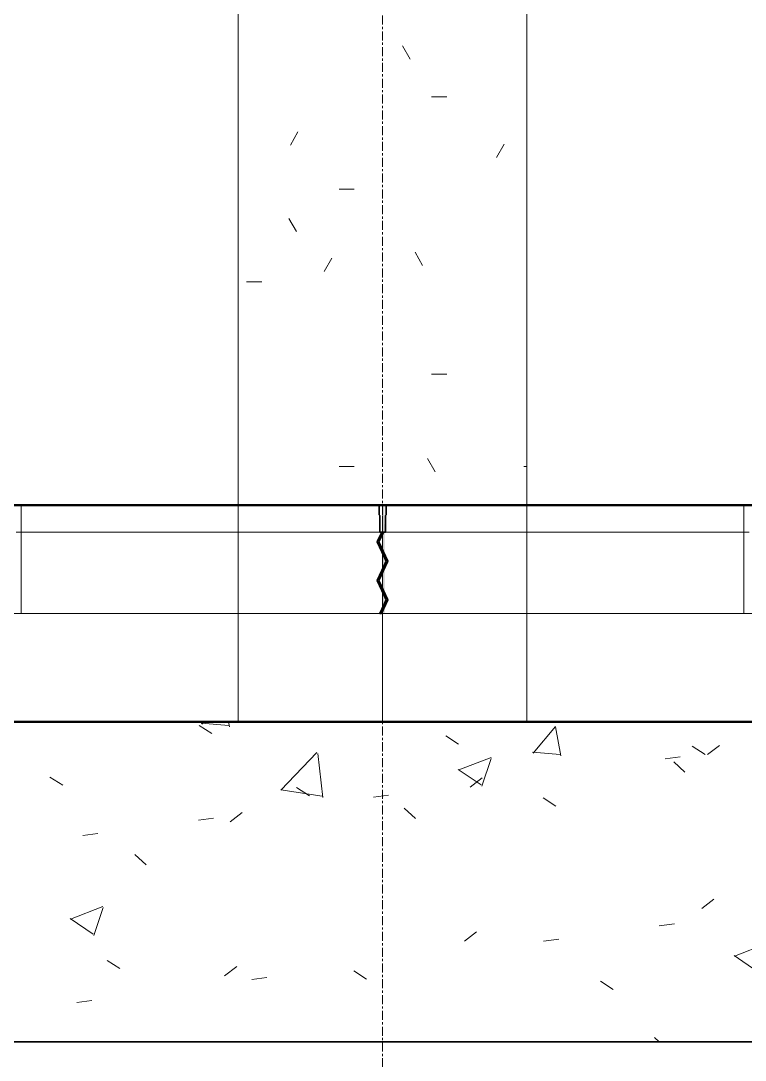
# Model space of a CAD drawing. Header units: inches. Extents: x -12094 to -4267, y -204 to 12515.
# Drawn here: x -7896.2 to -7856, y -158.7 to -101.2 of the extents above; entities that cross this region are included whole.
import ezdxf

# ---------------------------------------------------------------- set-up
doc = ezdxf.new("R2010")
doc.units = ezdxf.units.IN
doc.header["$MEASUREMENT"] = 0
doc.linetypes.add('Línea de rejilla', pattern=[0.875, 0.5, -0.125, 0.125, -0.125])
for name, color, linetype, lineweight in [('A-FLOR', 192, 'Continuous', 18), ('A-FLOR-MCUT', 51, 'Continuous', 18), ('A-GENM', 13, 'Continuous', 18), ('S-COLS', 52, 'Continuous', 18), ('S-FNDN', 32, 'Continuous', 18), ('S-GRID', 1, 'Continuous', 9)]:
    doc.layers.add(name, color=color, linetype=linetype, lineweight=lineweight)
pattern_1 = [(0, (-10986.386, 17.48), (20.48, 5.12), [0.845, -14.515, 0.845, -14.515, -81.92]), (0, (-10986.386, 17.48), (20.48, 5.12), [-30.72, 0.845, -29.875, 0.845, -14.515, -35.84]), (0, (-10986.386, 17.48), (20.48, 5.12), [-76.8, 0.845, -9.395, 0.845, -24.755]), (120, (-10978.706, 20.04), (-14.67405, 15.1762), [0.845, -14.515, 0.845, -14.515, -81.92]), (120, (-10978.706, 20.04), (-14.67405, 15.1762), [-30.72, 0.845, -29.875, 0.845, -14.515, -35.84]), (120, (-10978.706, 20.04), (-14.67405, 15.1762), [-76.8, 0.845, -9.395, 0.845, -24.755]), (240, (-10976.146, 30.28), (-5.80595, -20.2962), [0.845, -14.515, 0.845, -14.515, -81.92]), (240, (-10976.146, 30.28), (-5.80595, -20.2962), [-30.72, 0.845, -29.875, 0.845, -14.515, -35.84]), (240, (-10976.146, 30.28), (-5.80595, -20.2962), [-76.8, 0.845, -9.395, 0.845, -24.755])]

# ---------------------------------------------------------------- blocks, each defined once
blk = doc.blocks.new('Prefabricado-Pilar cuadrado - 16_x16_-213763-SECTION 02')
at = {"layer": 'S-COLS'}
h = blk.add_hatch(dxfattribs=at)
h.set_pattern_fill('FP_8', color=256, style=0, pattern_type=2)
h.set_pattern_definition(pattern_1)
h.paths.add_polyline_path([(-10475.189, -128), (-10475.111, -128), (-10475.111, -36), (-10475.189, -36), (-10475.189, -117.59)], flags=0)
h = blk.add_hatch(dxfattribs=at)
h.set_pattern_fill('FP_8', color=256, style=0, pattern_type=2)
h.set_pattern_definition(pattern_1)
h.paths.add_polyline_path([(-10467.032, -128), (-10459.268, -128), (-10459.268, -36), (-10475.111, -36), (-10475.111, -128), (-10467.078, -128)], flags=0)
h = blk.add_hatch(dxfattribs=at)
h.set_pattern_fill('FP_8', color=256, style=0, pattern_type=2)
h.set_pattern_definition(pattern_1)
h.paths.add_polyline_path([(-10459.268, -128), (-10459.189, -128), (-10459.174, -61.996), (-10450.189, -53.012), (-10450.189, -44.012), (-10459.189, -44.012), (-10459.189, -36), (-10459.268, -36), (-10459.268, -117.59)], flags=0)
for p, q in [((-10475.189, -36), (-10475.189, -128)), ((-10459.189, -62.012), (-10459.189, -128)), ((-10475.189, -128), (-10475.189, -134)), ((-10459.189, -128), (-10459.189, -134)), ((-10475.189, -134), (-10475.189, -140)), ((-10459.189, -134), (-10459.189, -140)), ((-10475.111, -140), (-10475.189, -140)), ((-10459.268, -140), (-10475.111, -140)), ((-10459.189, -140), (-10459.268, -140))]:
    blk.add_line(p, q, dxfattribs=at)
blk = doc.blocks.new('Zapata-Rectangular - 11_0x11_0x1_5-V2-SECTION 02')
at = {"layer": 'S-FNDN'}
h = blk.add_hatch(dxfattribs=at)
h.set_pattern_fill('FP_9', color=256, style=0, pattern_type=2)
h.set_pattern_definition([(50, (-10986.386, 17.48), (18.36206, -1.60683), [1.92, -21.12]), (355, (-10986.386, 17.48), (-3.55226, 19.2559), [1.536, -16.896]), (100.451, (-10984.856, 17.346), (14.8102, 17.6493), [1.632, -17.949]), (46.184, (-10986.386, 22.6), (27.32125, -4.2376), [2.88, -31.68]), (96.636, (-10984.11, 22.247), (23.9275, 24.9372), [2.448, -26.924]), (351.184, (-10986.386, 22.6), (23.9276, 24.9374), [2.304, -25.344]), (21, (-10983.826, 21.32), (15.2808, -10.30746), [1.92, -21.12]), (326, (-10983.826, 21.32), (6.22856, 18.56374), [1.536, -16.896]), (71.451, (-10982.552, 20.461), (21.50985, 8.2563), [1.632, -17.949]), (37.5, (-10986.386, 17.48), (0.311095, 8.52254), [0.845, -15.846, 0.845, -16.307, -16.96]), (37.5, (-10986.386, 17.48), (0.311095, 8.52254), [-33.843, 0.845, -16.115]), (7.5, (-10986.386, 17.48), (6.73464, 10.09743), [0.845, -8.934, 0.845, -15.462, -6.464]), (7.5, (-10986.386, 17.48), (6.73464, 10.09743), [-26.086, 0.845, -5.619]), (327.5, (-10992.095, 17.48), (13.66611, -0.57719), [0.845, -5.555, 0.845, -19.123, -26.496]), (327.5, (-10992.095, 17.48), (13.66611, -0.57719), [-26.368, 0.845, -25.651]), (317.5, (-10994.655, 17.48), (14.92985, 2.56286), [0.845, -7.475, 0.845, -12.416, -18.816]), (317.5, (-10994.655, 17.48), (14.92985, 2.56286), [-21.581, 0.845, -17.971])])
h.paths.add_polyline_path([(-10533.134, -157.717), (-10401.245, -157.717), (-10401.245, -140), (-10533.134, -140)], flags=0)
at = {"layer": 'S-FNDN', "lineweight": 35}
for p, q in [((-10401.245, -140), (-10533.134, -140)), ((-10533.134, -157.717), (-10401.245, -157.717))]:
    blk.add_line(p, q, dxfattribs=at)

msp = doc.modelspace()

# ---------------------------------------------------------------- hatches: boundary and pattern name
at = {"layer": 'A-GENM', "transparency": 33554432}
for points in [[(-7876.078, -129.5), (-7876.01008, -129.5), (-7876.022, -128), (-7876.12144, -128), (-7876.12144, -129.5)], [(-7876.12144, -134), (-7876.01008, -133.99932), (-7876.01008, -129.5), (-7876.12144, -129.5), (-7876.12144, -133.87493)]]:
    msp.add_hatch(color=256, dxfattribs=at).paths.add_polyline_path(points, flags=0)

# ---------------------------------------------------------------- linework, layer by layer
at = {"layer": 'A-FLOR', "lineweight": 50}
for p, q in [((-7310.12144, -128), (-9486.12144, -128)), ((-9486.12144, -140), (-7310.12144, -140))]:
    msp.add_line(p, q, dxfattribs=at)
at = {"layer": 'A-FLOR'}
for p, q in [((-7876.12144, -128.54153), (-7876.12144, -128)), ((-7876.12144, -140), (-7876.12144, -128.5809))]:
    msp.add_line(p, q, dxfattribs=at)
at = {"layer": 'A-FLOR-MCUT'}
msp.add_line((-7310.12144, -134), (-9486.12144, -134), dxfattribs=at)
at = {"layer": 'A-GENM'}
for p, q in [((-7896.38994, -128), (-7876.31829, -128)), ((-7884.12144, -128), (-7896.36408, -128)), ((-7896.14137, -128), (-7884.12144, -128)), ((-7876.31829, -128), (-7896.14137, -128)), ((-7896.14137, -128.01854), (-7896.14137, -129.5)), ((-7876.23279, -128), (-7876.31829, -128)), ((-7876.31829, -128.54153), (-7876.31829, -128)), ((-7876.12144, -128), (-7876.23279, -128)), ((-7876.12144, -128.54153), (-7876.12144, -128)), ((-7876.01008, -128), (-7876.12144, -128)), ((-7875.92459, -128), (-7876.01008, -128)), ((-7875.92459, -128), (-7855.85294, -128)), ((-7856.10151, -128), (-7875.92459, -128)), ((-7875.92459, -128.54153), (-7875.92459, -128)), ((-7855.8788, -128), (-7868.12144, -128)), ((-7868.12144, -128), (-7856.10151, -128)), ((-7856.10151, -128.01854), (-7856.10151, -129.5)), ((-7876.27892, -128.5809), (-7876.31829, -128.54153)), ((-7876.27892, -129.5), (-7876.27892, -128.5809)), ((-7876.12144, -129.5), (-7876.12144, -128.5809)), ((-7875.96396, -128.5809), (-7875.92459, -128.54153)), ((-7875.96396, -129.5), (-7875.96396, -128.5809)), ((-7876.27892, -129.5), (-7896.42931, -129.5)), ((-7876.27892, -129.5), (-7896.42931, -129.5)), ((-7896.36408, -129.5), (-7884.12144, -129.5)), ((-7896.36408, -129.5), (-7884.12144, -129.5)), ((-7896.14137, -129.5), (-7884.12144, -129.5)), ((-7896.14137, -129.5), (-7896.14137, -134)), ((-7884.12144, -129.5), (-7896.14137, -129.5)), ((-7876.27892, -129.5), (-7896.14137, -129.5)), ((-7896.14137, -129.5), (-7876.27892, -129.5)), ((-7876.16488, -129.5), (-7876.41445, -130.03522)), ((-7876.23279, -129.5), (-7876.27892, -129.5)), ((-7876.23279, -129.5), (-7876.27892, -129.5)), ((-7876.27892, -129.5), (-7876.23279, -129.5)), ((-7876.16488, -129.5), (-7876.23279, -129.5)), ((-7876.23279, -129.5), (-7876.16488, -129.5)), ((-7876.16488, -129.5), (-7876.23279, -129.5)), ((-7876.12144, -129.5), (-7876.16488, -129.5)), ((-7876.16488, -129.5), (-7876.12144, -129.5)), ((-7876.12144, -129.5), (-7876.16488, -129.5)), ((-7876.12144, -129.5), (-7876.16488, -129.5)), ((-7876.12144, -129.5), (-7876.078, -129.5)), ((-7876.12144, -129.59316), (-7876.12144, -129.5)), ((-7876.12144, -129.59316), (-7876.12144, -129.5)), ((-7876.12144, -129.5), (-7876.078, -129.5)), ((-7876.078, -129.5), (-7876.12144, -129.5)), ((-7876.078, -129.5), (-7876.12144, -129.5)), ((-7876.12144, -129.59316), (-7876.12144, -129.5)), ((-7876.12144, -129.59316), (-7876.078, -129.5)), ((-7876.078, -129.5), (-7876.01008, -129.5)), ((-7876.078, -129.5), (-7876.01008, -129.5)), ((-7875.96396, -129.5), (-7876.078, -129.5)), ((-7876.01008, -129.5), (-7875.96396, -129.5)), ((-7876.01008, -129.5), (-7875.96396, -129.5)), ((-7875.96396, -129.5), (-7855.81357, -129.5)), ((-7875.96396, -129.5), (-7856.10151, -129.5)), ((-7875.96396, -129.5), (-7856.10151, -129.5)), ((-7855.81357, -129.5), (-7875.96396, -129.5)), ((-7855.8788, -129.5), (-7868.12144, -129.5)), ((-7856.10151, -129.5), (-7868.12144, -129.5)), ((-7856.10151, -129.5), (-7868.12144, -129.5)), ((-7868.12144, -129.5), (-7855.8788, -129.5)), ((-7856.10151, -129.5), (-7856.10151, -130.63822)), ((-7876.41445, -130.03522), (-7876.12144, -130.6636)), ((-7876.32757, -130.03522), (-7876.12144, -129.59316)), ((-7876.12144, -130.47728), (-7876.32757, -130.03522)), ((-7876.12144, -130.47728), (-7876.12144, -129.59316)), ((-7876.12144, -130.47728), (-7876.12144, -129.59316)), ((-7876.12144, -130.6636), (-7876.12144, -130.47728)), ((-7876.12144, -130.6636), (-7876.12144, -130.47728)), ((-7876.12144, -130.6636), (-7876.12144, -130.47728)), ((-7875.82842, -131.10566), (-7876.12144, -130.47728)), ((-7876.12144, -131.54773), (-7876.12144, -130.6636)), ((-7876.12144, -131.54773), (-7876.12144, -130.6636)), ((-7876.12144, -130.6636), (-7875.9153, -131.10566)), ((-7856.10151, -130.6636), (-7856.10151, -131.52848)), ((-7875.9153, -131.10566), (-7876.12144, -131.54773)), ((-7876.12144, -131.73404), (-7875.82842, -131.10566)), ((-7876.12144, -131.54773), (-7876.41445, -132.17611)), ((-7876.32757, -132.17611), (-7876.12144, -131.73404)), ((-7876.12144, -131.73404), (-7876.12144, -131.54773)), ((-7876.12144, -131.73404), (-7876.12144, -131.54773)), ((-7876.12144, -131.54773), (-7876.12144, -131.73404)), ((-7876.12144, -132.61817), (-7876.12144, -131.73404)), ((-7876.12144, -132.61817), (-7876.12144, -131.73404)), ((-7856.10151, -131.54773), (-7856.10151, -131.72999)), ((-7856.10151, -131.75328), (-7856.10151, -132.61817)), ((-7876.41445, -132.17611), (-7876.12144, -132.80448)), ((-7876.12144, -132.61817), (-7876.32757, -132.17611)), ((-7876.12144, -132.80448), (-7876.12144, -132.61817)), ((-7876.12144, -132.80448), (-7876.12144, -132.61817)), ((-7876.12144, -132.80448), (-7876.12144, -132.61817)), ((-7875.82842, -133.24655), (-7876.12144, -132.61817)), ((-7876.12144, -133.68861), (-7876.12144, -132.80448)), ((-7876.12144, -133.68861), (-7876.12144, -132.80448)), ((-7876.12144, -132.80448), (-7875.9153, -133.24655)), ((-7856.10151, -132.62222), (-7856.10151, -132.80448)), ((-7856.10151, -132.82373), (-7856.10151, -133.68861)), ((-7875.9153, -133.24655), (-7876.12144, -133.68861)), ((-7876.12144, -133.87493), (-7875.82842, -133.24655)), ((-7896.58679, -134), (-7876.26664, -134)), ((-7884.12144, -134), (-7896.36408, -134)), ((-7884.12144, -134), (-7896.14137, -134)), ((-7896.14137, -134), (-7876.26664, -134)), ((-7876.23279, -133.92741), (-7876.26664, -134)), ((-7876.26664, -134), (-7876.23279, -134)), ((-7876.26664, -134), (-7876.23279, -134)), ((-7876.26664, -134), (-7876.23279, -134)), ((-7876.12144, -133.68861), (-7876.23279, -133.92741)), ((-7876.23279, -134), (-7876.17976, -134)), ((-7876.23279, -134), (-7876.17976, -134)), ((-7876.23279, -134), (-7876.17976, -134)), ((-7876.17976, -134), (-7876.12144, -133.87493)), ((-7876.17976, -134), (-7876.12144, -134)), ((-7876.17976, -134), (-7876.12144, -134)), ((-7876.12144, -133.87493), (-7876.12144, -133.68861)), ((-7876.12144, -133.87493), (-7876.12144, -133.68861)), ((-7876.12144, -133.68861), (-7876.12144, -133.87493)), ((-7876.12144, -134), (-7876.12144, -133.87493)), ((-7876.12144, -134), (-7876.12144, -133.87493)), ((-7876.01008, -134), (-7876.12144, -134)), ((-7855.65609, -134), (-7876.12144, -134)), ((-7856.10151, -134), (-7876.01008, -134)), ((-7868.12144, -134), (-7856.10151, -134)), ((-7868.12144, -134), (-7855.8788, -134)), ((-7856.10151, -133.69267), (-7856.10151, -133.87493)), ((-7856.10151, -133.87765), (-7856.10151, -134))]:
    msp.add_line(p, q, dxfattribs=at)
at = {"layer": 'A-GENM', "lineweight": 35}
for p, q in [((-7875.92459, -128), (-7876.31829, -128)), ((-7876.31829, -128), (-7876.31829, -128.54153)), ((-7875.92459, -128.54153), (-7875.92459, -128)), ((-7876.31829, -128.54153), (-7876.27892, -128.5809)), ((-7876.27892, -128.5809), (-7876.27892, -129.5)), ((-7875.96396, -128.5809), (-7875.92459, -128.54153)), ((-7875.96396, -129.5), (-7875.96396, -128.5809)), ((-7876.16488, -129.5), (-7876.41445, -130.03522)), ((-7876.32757, -130.03522), (-7876.078, -129.5)), ((-7876.27892, -129.5), (-7875.96396, -129.5)), ((-7876.078, -129.5), (-7876.16488, -129.5)), ((-7876.41445, -130.03522), (-7875.9153, -131.10566)), ((-7875.82842, -131.10566), (-7876.32757, -130.03522)), ((-7875.9153, -131.10566), (-7876.41445, -132.17611)), ((-7876.32757, -132.17611), (-7875.82842, -131.10566)), ((-7876.41445, -132.17611), (-7875.9153, -133.24655)), ((-7875.82842, -133.24655), (-7876.32757, -132.17611)), ((-7875.9153, -133.24655), (-7876.26664, -134)), ((-7876.17976, -134), (-7875.82842, -133.24655)), ((-7876.26664, -134), (-7876.17976, -134))]:
    msp.add_line(p, q, dxfattribs=at)
at = {"layer": 'S-GRID', "linetype": 'Línea de rejilla'}
msp.add_line((-7876.12144, -203.76101), (-7876.12144, 69.87692), dxfattribs=at)

# ---------------------------------------------------------------- block references
at = {"layer": 'S-COLS'}
msp.add_blockref('Prefabricado-Pilar cuadrado - 16_x16_-213763-SECTION 02', (2591.06796, 0), dxfattribs=at)
at = {"layer": 'S-FNDN'}
msp.add_blockref('Zapata-Rectangular - 11_0x11_0x1_5-V2-SECTION 02', (2591.06796, 0), dxfattribs=at)

doc.saveas('drawing.dxf')
